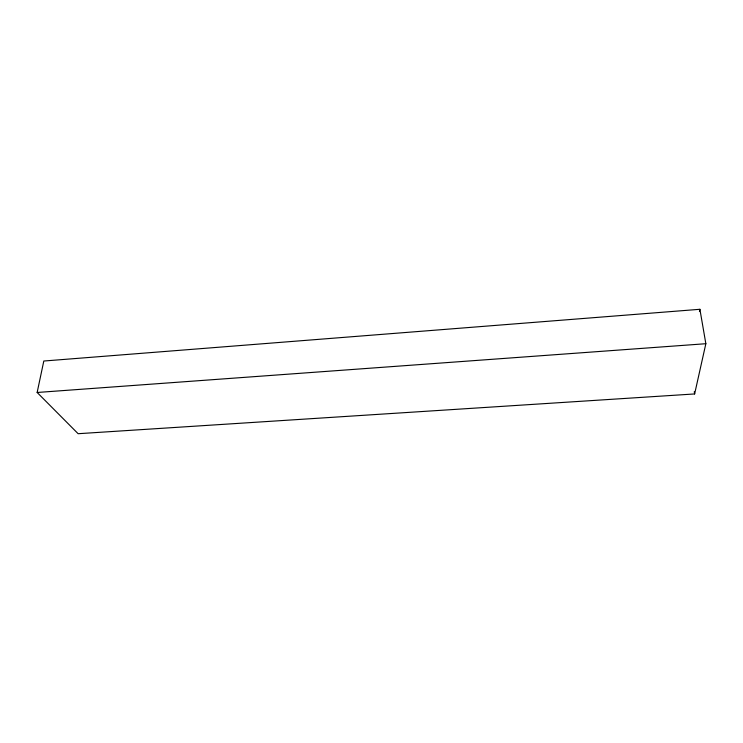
<?xml version="1.0" encoding="UTF-8"?>
<svg xmlns="http://www.w3.org/2000/svg" width="743" height="743" viewBox="0 0 743 743"><rect width="100%" height="100%" fill="white"/><g stroke="black" fill="none" stroke-linecap="round" stroke-linejoin="round"><path stroke-width="1.11" d="M699.442 311.558L699.897 309.292L43.809 361.024L37.15 392.48L78.126 433.708L694.631 393.948L705.85 343.712L699.897 309.292M37.15 392.48L705.85 343.712M694.268 391.71L694.631 393.948"/></g></svg>
